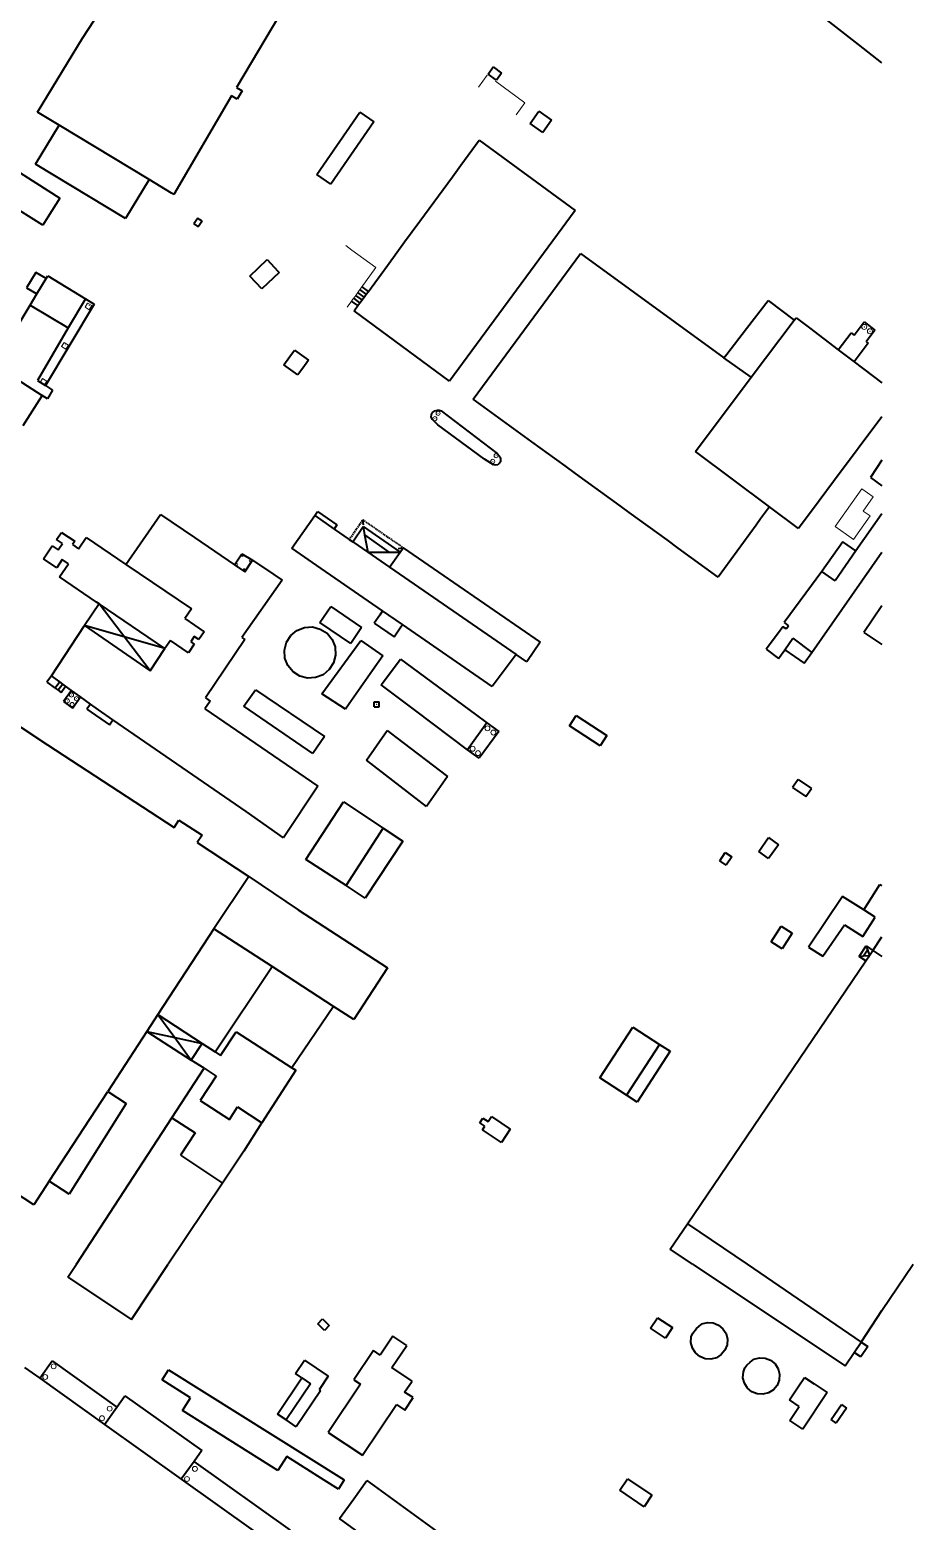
# Model space of a CAD drawing. Extents: x 1000 to 4000, y -4000 to -1000.
# Drawn here: x 2658 to 3013, y -2103 to -1504 of the extents above; entities that cross this region are included whole.
import ezdxf

# ---------------------------------------------------------------- set-up
doc = ezdxf.new("R2010")
doc.units = 0
doc.header["$MEASUREMENT"] = 0
doc.linetypes.add('DASHED', pattern=[0.75, 0.5, -0.25])
for name, color, linetype in [('13', 7, 'CONTINUOUS'), ('14', 7, 'CONTINUOUS'), ('7', 7, 'CONTINUOUS'), ('DOR_DOROZHKA', 40, 'CONTINUOUS')]:
    doc.layers.add(name, color=color, linetype=linetype)

msp = doc.modelspace()

# ---------------------------------------------------------------- linework, layer by layer
at = {"layer": '13', "color": 253, "linetype": 'Continuous', "lineweight": 40}
for p, q in [((2990.57, -1510.33), (2923.01, -1457.34)), ((2678.98, -1507.75), (2686.13, -1496.87)), ((2761.02, -1493.58), (2740.82, -1527.6)), ((2660.95, -1537.5), (2678.98, -1507.75)), ((3000, -1517.73), (2990.57, -1510.33)), ((2841.89, -1522.18), (2843.93, -1519.33)), ((2843.93, -1519.33), (2847.31, -1521.82)), ((2845.23, -1524.64), (2841.89, -1522.18)), ((2847.31, -1521.82), (2845.23, -1524.64)), ((2738.87, -1530.88), (2715.7, -1570.57)), ((2741.13, -1532.22), (2738.87, -1530.88)), ((2740.82, -1527.6), (2743.08, -1528.94)), ((2743.08, -1528.94), (2741.13, -1532.22)), ((2669.63, -1542.75), (2660.95, -1537.5)), ((2773.16, -1562.49), (2790.42, -1537.51)), ((2790.42, -1537.51), (2796.02, -1541.38)), ((2858.71, -1541.97), (2862.29, -1537.02)), ((2862.29, -1537.02), (2867.38, -1540.7)), ((2660.2, -1558.36), (2669.63, -1542.75)), ((2705.77, -1564.58), (2669.63, -1542.75)), ((2796.02, -1541.38), (2778.76, -1566.36)), ((2863.8, -1545.65), (2858.71, -1541.97)), ((2867.38, -1540.7), (2863.8, -1545.65)), ((2830.97, -1558.73), (2838.3, -1548.74)), ((2838.3, -1548.74), (2876.84, -1576.99)), ((2640.2, -1553.03), (2669.98, -1571.98)), ((2696.35, -1580.18), (2660.2, -1558.36)), ((2778.76, -1566.36), (2773.16, -1562.49)), ((2827.56, -1563.39), (2830.97, -1558.73)), ((2663.06, -1582.84), (2633.23, -1564.16)), ((2705.77, -1564.58), (2696.35, -1580.18)), ((2714.71, -1569.97), (2705.77, -1564.58)), ((2814.43, -1581.3), (2827.56, -1563.39)), ((2669.98, -1571.98), (2665.06, -1579.7)), ((2715.7, -1570.57), (2714.71, -1569.97)), ((2665.06, -1579.7), (2663.06, -1582.84)), ((2725.32, -1580.09), (2723.79, -1582.27)), ((2725.96, -1580.54), (2725.32, -1580.09)), ((2727.03, -1581.28), (2725.96, -1580.54)), ((2876.84, -1576.99), (2826.33, -1645.46)), ((2723.79, -1582.27), (2724.06, -1582.45)), ((2724.06, -1582.45), (2725.5, -1583.46)), ((2727.03, -1581.28), (2725.5, -1583.46)), ((2808.36, -1589.58), (2814.43, -1581.3)), ((2801.46, -1598.99), (2808.36, -1589.58)), ((2746.2, -1603.28), (2753.14, -1596.68)), ((2753.14, -1596.68), (2757.51, -1601.29)), ((2835.9, -1652.73), (2878.95, -1594.27)), ((2878.95, -1594.27), (2936.56, -1636.08)), ((2660.28, -1601.86), (2656.6, -1608)), ((2664.39, -1604.33), (2660.28, -1601.86)), ((2660.71, -1610.47), (2664.39, -1604.33)), ((2664.39, -1604.33), (2665.09, -1603.17)), ((2665.09, -1603.17), (2680.18, -1612.49)), ((2751.07, -1608.39), (2746.2, -1603.28)), ((2758.01, -1601.8), (2751.07, -1608.39)), ((2757.51, -1601.29), (2758.01, -1601.8)), ((2793.8, -1609.44), (2801.46, -1598.99)), ((2656.6, -1608), (2660.71, -1610.47)), ((2658.02, -1614.96), (2660.71, -1610.47)), ((2792.12, -1611.73), (2789.59, -1609.88)), ((2792.96, -1610.58), (2790.43, -1608.73)), ((2793.8, -1609.44), (2791.27, -1607.58)), ((2792.12, -1611.73), (2792.96, -1610.58)), ((2792.96, -1610.58), (2793.8, -1609.44)), ((2649.79, -1628.68), (2658.02, -1614.96)), ((2658.02, -1614.96), (2673.32, -1624.14)), ((2683.72, -1614.62), (2664.14, -1647.26)), ((2680.18, -1612.49), (2673.32, -1624.14)), ((2680.18, -1612.49), (2683.72, -1614.62)), ((2789.6, -1615.17), (2787.08, -1613.33)), ((2790.44, -1614.03), (2787.92, -1612.18)), ((2788.08, -1617.24), (2789.6, -1615.17)), ((2791.28, -1612.88), (2788.76, -1611.03)), ((2789.6, -1615.17), (2790.44, -1614.03)), ((2790.44, -1614.03), (2791.28, -1612.88)), ((2791.28, -1612.88), (2792.12, -1611.73)), ((2945.63, -1624.35), (2954.33, -1613.1)), ((2954.33, -1613.1), (2964.8, -1620.99)), ((2826.33, -1645.46), (2788.08, -1617.24)), ((2947.53, -1643.94), (2964.8, -1620.99)), ((2964.8, -1620.99), (2965.51, -1620.05)), ((2965.51, -1620.05), (2970.87, -1624.11)), ((2988.87, -1627.03), (2992.89, -1621.73)), ((2992.89, -1621.73), (2997.15, -1624.96)), ((2673.32, -1624.14), (2660.9, -1645.21)), ((2937.7, -1634.6), (2942.56, -1628.32)), ((2942.56, -1628.32), (2943.83, -1626.67)), ((2943.83, -1626.67), (2945.63, -1624.35)), ((2970.87, -1624.11), (2982.46, -1632.91)), ((2982.46, -1632.91), (2987.63, -1626.09)), ((2987.63, -1626.09), (2988.87, -1627.03)), ((2997.15, -1624.96), (2993.61, -1629.63)), ((2762.26, -1635.64), (2764.18, -1632.99)), ((2764.18, -1632.99), (2769.8, -1637.07)), ((2936.56, -1636.08), (2937.7, -1634.6)), ((2982.46, -1632.91), (2988.79, -1637.71)), ((2994.44, -1630.26), (2988.79, -1637.71)), ((2993.61, -1629.63), (2994.44, -1630.26)), ((2643.41, -1638.81), (2662.85, -1651.23)), ((2759.9, -1638.89), (2762.26, -1635.64)), ((2765.52, -1642.97), (2759.9, -1638.89)), ((2768.2, -1639.28), (2766.71, -1641.32)), ((2769.8, -1637.07), (2768.2, -1639.28)), ((2947.53, -1643.94), (2936.56, -1636.08)), ((2988.79, -1637.71), (3000, -1646.21)), ((2660.9, -1645.21), (2664.14, -1647.26)), ((2766.71, -1641.32), (2765.52, -1642.97)), ((2925.14, -1673.67), (2947.53, -1643.94)), ((2662.85, -1651.23), (2661.61, -1653.18)), ((2664.98, -1652.52), (2662.85, -1651.23)), ((2664.14, -1647.26), (2667.03, -1649.08)), ((2667.03, -1649.08), (2664.98, -1652.52)), ((2661.61, -1653.18), (2655.08, -1663.39)), ((2819.11, -1658.82), (2819.62, -1658.09)), ((2819.62, -1658.09), (2820.48, -1657.41)), ((2820.48, -1657.41), (2821.55, -1657.1)), ((2821.55, -1657.1), (2822.28, -1657.1)), ((2822.28, -1657.1), (2823.02, -1657.34)), ((2823.02, -1657.34), (2845.55, -1674.57)), ((2855, -1666.6), (2835.9, -1652.73)), ((2819.07, -1659.93), (2819.11, -1658.82)), ((2819.54, -1660.88), (2819.07, -1659.93)), ((2821.73, -1663.02), (2819.54, -1660.88)), ((2840.37, -1676.84), (2821.73, -1663.02)), ((3000, -1659.79), (2980.57, -1685.77)), ((2859.46, -1669.84), (2855, -1666.6)), ((2872.8, -1679.52), (2859.46, -1669.84)), ((2845.55, -1674.57), (2846.32, -1675.51)), ((2846.32, -1675.51), (2846.88, -1676.33)), ((2846.88, -1676.33), (2846.92, -1677.91)), ((2954.85, -1695.96), (2925.14, -1673.67)), ((2844.01, -1679.02), (2840.37, -1676.84)), ((2844.95, -1679.15), (2844.01, -1679.02)), ((2845.72, -1679.07), (2844.95, -1679.15)), ((2846.45, -1678.47), (2845.72, -1679.07)), ((2846.92, -1677.91), (2846.45, -1678.47)), ((2876.94, -1682.53), (2872.8, -1679.52)), ((2894.9, -1695.58), (2876.94, -1682.53)), ((3000, -1677.27), (2995.38, -1684.19)), ((2980.57, -1685.77), (2974.78, -1693.51)), ((2995.38, -1684.19), (3000, -1687.45)), ((2974.78, -1693.51), (2966.47, -1704.63)), ((2706.7, -1704.24), (2710.34, -1698.97)), ((2710.34, -1698.97), (2710.34, -1698.97)), ((2710.34, -1698.97), (2724.01, -1708.28)), ((2763.07, -1712.59), (2772.25, -1699.49)), ((2772.25, -1699.49), (2773.37, -1697.86)), ((2772.25, -1699.49), (2780.03, -1704.85)), ((2773.37, -1697.86), (2781.15, -1703.22)), ((2898.56, -1698.23), (2894.9, -1695.58)), ((2913.74, -1709.26), (2898.56, -1698.23)), ((2954.85, -1695.96), (2951.3, -1700.8)), ((2966.47, -1704.63), (2954.85, -1695.96)), ((3000, -1698.82), (2989.59, -1713.65)), ((2668.63, -1709.09), (2670.61, -1706.19)), ((2670.61, -1706.19), (2675.89, -1709.78)), ((2702.18, -1710.78), (2706.7, -1704.24)), ((2781.15, -1703.22), (2780.03, -1704.85)), ((2780.03, -1704.85), (2786.12, -1709.05)), ((2787.51, -1710), (2791.72, -1703.89)), ((2791.91, -1703.14), (2791.54, -1701.17)), ((2791.72, -1703.89), (2806.55, -1714.11)), ((2791.72, -1703.89), (2792.32, -1707.18)), ((2949.5, -1703.27), (2934.22, -1724.13)), ((2951.3, -1700.8), (2949.5, -1703.27)), ((2663.38, -1716.83), (2666.89, -1711.66)), ((2666.89, -1711.66), (2669.22, -1713.24)), ((2670.97, -1710.67), (2668.63, -1709.09)), ((2669.22, -1713.24), (2670.97, -1710.67)), ((2675.89, -1709.78), (2674.98, -1711.12)), ((2674.98, -1711.12), (2677.47, -1712.81)), ((2677.47, -1712.81), (2680.57, -1708.24)), ((2680.57, -1708.24), (2696.47, -1719.05)), ((2696.47, -1719.05), (2702.18, -1710.78)), ((2724.01, -1708.28), (2740.06, -1719.2)), ((2786.12, -1709.05), (2787.51, -1710)), ((2787.51, -1710), (2793.61, -1714.2)), ((2792.32, -1707.18), (2802.08, -1714.14)), ((2792.32, -1707.18), (2793.61, -1714.2)), ((2805.8, -1712.71), (2807.76, -1712.35)), ((2806.55, -1714.11), (2807.76, -1712.35)), ((2807.76, -1712.35), (2813.85, -1716.54)), ((2918.18, -1712.48), (2913.74, -1709.26)), ((2934.22, -1724.13), (2918.18, -1712.48)), ((2984.29, -1709.93), (2975.89, -1721.91)), ((2989.59, -1713.65), (2984.29, -1709.93)), ((2668.66, -1720.42), (2663.38, -1716.83)), ((2670.89, -1717.13), (2668.66, -1720.42)), ((2673.38, -1718.82), (2670.89, -1717.13)), ((2740.06, -1719.2), (2743.07, -1714.78)), ((2743.07, -1714.78), (2747.26, -1717.31)), ((2744.2, -1722.02), (2747.26, -1717.31)), ((2747.26, -1717.31), (2755.82, -1723.17)), ((2774.83, -1720.69), (2763.07, -1712.59)), ((2793.61, -1714.2), (2802.08, -1714.14)), ((2793.61, -1714.2), (2802.34, -1720.22)), ((2802.08, -1714.14), (2806.55, -1714.11)), ((2802.34, -1720.22), (2806.55, -1714.11)), ((2813.85, -1716.54), (2862.85, -1750.29)), ((2971.81, -1754.43), (3000, -1714.21)), ((2989.59, -1713.65), (2981.16, -1725.68)), ((2669.79, -1724.11), (2673.38, -1718.82)), ((2684.6, -1734.17), (2669.79, -1724.11)), ((2696.47, -1719.05), (2722.78, -1736.92)), ((2740.06, -1719.2), (2744.2, -1722.02)), ((2755.82, -1723.17), (2759.14, -1725.45)), ((2799.52, -1737.71), (2774.83, -1720.69)), ((2802.34, -1720.22), (2853.11, -1755.19)), ((2975.89, -1721.91), (2960.77, -1742.44)), ((2981.16, -1725.68), (2975.89, -1721.91)), ((2759.14, -1725.45), (2742.95, -1748.46)), ((2685.74, -1734.94), (2679.9, -1743.53)), ((2685.74, -1734.94), (2684.6, -1734.17)), ((2712.15, -1752.88), (2685.74, -1734.94)), ((2706.18, -1761.8), (2685.74, -1734.94)), ((2774.38, -1742.36), (2778.77, -1735.96)), ((2778.77, -1735.96), (2791.1, -1744.41)), ((3000, -1735.67), (2992.78, -1746.43)), ((2722.78, -1736.92), (2720.12, -1740.82)), ((2720.12, -1740.82), (2727.87, -1746.09)), ((2786.71, -1750.81), (2774.38, -1742.36)), ((2798.36, -1739.39), (2796.14, -1742.61)), ((2799.52, -1737.71), (2798.36, -1739.39)), ((2807.53, -1743.23), (2799.52, -1737.71)), ((2960.77, -1742.44), (2962.45, -1743.66)), ((2666.57, -1763.82), (2679.9, -1743.53)), ((2679.9, -1743.53), (2706.18, -1761.8)), ((2712.15, -1752.88), (2679.9, -1743.53)), ((2723.93, -1747.97), (2722.46, -1750.14)), ((2725.75, -1749.21), (2723.93, -1747.97)), ((2727.87, -1746.09), (2725.75, -1749.21)), ((2760.92, -1750.34), (2762.66, -1747.62)), ((2762.66, -1747.62), (2765.14, -1745.57)), ((2765.14, -1745.57), (2768.14, -1744.38)), ((2768.14, -1744.38), (2771.36, -1744.19)), ((2771.36, -1744.19), (2774.49, -1745)), ((2774.49, -1745), (2777.21, -1746.73)), ((2777.21, -1746.73), (2779.26, -1749.22)), ((2791.1, -1744.41), (2786.71, -1750.81)), ((2796.14, -1742.61), (2804.15, -1748.13)), ((2804.15, -1748.13), (2806.6, -1744.58)), ((2806.6, -1744.58), (2807.53, -1743.23)), ((2843.57, -1768.06), (2807.53, -1743.23)), ((2958.49, -1746.52), (2953.54, -1753.08)), ((2960.24, -1744.06), (2958.49, -1746.52)), ((2961.52, -1744.97), (2960.24, -1744.06)), ((2961.52, -1744.97), (2962.45, -1743.66)), ((2992.78, -1746.43), (3000, -1751.27)), ((2706.18, -1761.8), (2712.15, -1752.88)), ((2714.36, -1749.62), (2712.15, -1752.88)), ((2721.57, -1754.51), (2714.36, -1749.62)), ((2723.89, -1751.11), (2721.57, -1754.51)), ((2722.46, -1750.14), (2723.89, -1751.11)), ((2744.18, -1749.25), (2728.36, -1772.59)), ((2742.95, -1748.46), (2744.18, -1749.25)), ((2760.12, -1753.46), (2760.92, -1750.34)), ((2760.31, -1756.68), (2760.12, -1753.46)), ((2775.06, -1771), (2790.82, -1749.57)), ((2779.26, -1749.22), (2780.44, -1752.22)), ((2780.44, -1752.22), (2780.64, -1755.44)), ((2790.82, -1749.57), (2799.58, -1755.73)), ((2862.85, -1750.29), (2857.42, -1758.16)), ((2953.54, -1753.08), (2958.41, -1756.79)), ((2958.41, -1756.79), (2961.02, -1753.38)), ((2961.02, -1753.38), (2964.29, -1748.69)), ((2961.02, -1753.38), (2968.79, -1758.74)), ((2964.29, -1748.69), (2971.81, -1754.43)), ((2968.79, -1758.74), (2971.81, -1754.43)), ((2761.5, -1759.68), (2760.31, -1756.68)), ((2763.55, -1762.17), (2761.5, -1759.68)), ((2779.83, -1758.56), (2778.09, -1761.28)), ((2780.64, -1755.44), (2779.83, -1758.56)), ((2799.58, -1755.73), (2795.43, -1761.71)), ((2798.93, -1767.45), (2806.72, -1757.17)), ((2806.72, -1757.17), (2836.64, -1779.22)), ((2853.11, -1755.19), (2843.57, -1768.06)), ((2857.42, -1758.16), (2853.11, -1755.19)), ((2624.88, -1764.98), (2664.94, -1791.48)), ((2666.57, -1763.82), (2664.74, -1766.35)), ((2664.74, -1766.35), (2668.11, -1768.77)), ((2669.93, -1766.24), (2666.57, -1763.82)), ((2669.93, -1766.24), (2668.11, -1768.77)), ((2671.08, -1767.08), (2669.93, -1766.24)), ((2766.27, -1763.9), (2763.55, -1762.17)), ((2769.39, -1764.71), (2766.27, -1763.9)), ((2772.61, -1764.51), (2769.39, -1764.71)), ((2775.61, -1763.33), (2772.61, -1764.51)), ((2778.09, -1761.28), (2775.61, -1763.33)), ((2795.43, -1761.71), (2786.12, -1775.1)), ((2668.11, -1768.77), (2669.26, -1769.6)), ((2671.08, -1767.08), (2669.26, -1769.6)), ((2669.26, -1769.6), (2670.42, -1770.44)), ((2670.42, -1770.44), (2672.24, -1767.91)), ((2672.24, -1767.91), (2671.08, -1767.08)), ((2674.68, -1769.66), (2671.45, -1774.14)), ((2674.68, -1769.66), (2672.24, -1767.91)), ((2678.28, -1772.26), (2674.68, -1769.66)), ((2675.06, -1776.74), (2678.28, -1772.26)), ((2682.24, -1775.12), (2678.28, -1772.26)), ((2743.79, -1776), (2748.52, -1769.37)), ((2748.52, -1769.37), (2776.21, -1788.18)), ((2784.63, -1777.23), (2775.06, -1771)), ((2812.87, -1777.91), (2798.93, -1767.45)), ((2671.45, -1774.14), (2675.06, -1776.74)), ((2682.24, -1775.12), (2680.82, -1777.18)), ((2680.82, -1777.18), (2689.87, -1783.42)), ((2685.41, -1777.4), (2682.24, -1775.12)), ((2691.24, -1781.42), (2685.41, -1777.4)), ((2730.32, -1773.92), (2728.19, -1777.1)), ((2728.19, -1777.1), (2773.51, -1808.15)), ((2728.36, -1772.59), (2730.32, -1773.92)), ((2771.53, -1794.96), (2743.79, -1776)), ((2786.12, -1775.1), (2784.63, -1777.23)), ((2796.12, -1776.26), (2796.12, -1774.26)), ((2796.12, -1774.26), (2798.12, -1774.26)), ((2796.12, -1776.26), (2798.12, -1776.26)), ((2798.12, -1776.26), (2798.12, -1774.26)), ((2833.59, -1793.46), (2812.87, -1777.91)), ((2689.87, -1783.42), (2691.24, -1781.42)), ((2744.77, -1818.32), (2691.24, -1781.42)), ((2841.34, -1782.69), (2833.59, -1793.46)), ((2836.64, -1779.22), (2841.34, -1782.69)), ((2841.34, -1782.69), (2846.21, -1786.2)), ((2874.57, -1783.89), (2877.26, -1779.76)), ((2886.82, -1791.87), (2874.57, -1783.89)), ((2877.26, -1779.76), (2889.51, -1787.74)), ((2776.21, -1788.18), (2771.53, -1794.96)), ((2793.01, -1797.65), (2801.35, -1785.69)), ((2801.35, -1785.69), (2804.89, -1788.39)), ((2804.89, -1788.39), (2825.59, -1804.16)), ((2846.21, -1786.2), (2838.34, -1796.88)), ((2889.51, -1787.74), (2886.82, -1791.87)), ((2664.94, -1791.48), (2715.8, -1824.72)), ((2838.34, -1796.88), (2833.59, -1793.46)), ((2817.17, -1816.23), (2793.01, -1797.65)), ((2773.51, -1808.15), (2759.76, -1828.9)), ((2825.59, -1804.16), (2817.17, -1816.23)), ((2966.4, -1805.37), (2964.16, -1808.67)), ((2966.4, -1805.37), (2971.72, -1808.98)), ((2964.16, -1808.67), (2969.48, -1812.28)), ((2969.48, -1812.28), (2971.72, -1808.98)), ((2759.76, -1828.9), (2744.77, -1818.32)), ((2768.71, -1837.56), (2783.87, -1814.35)), ((2783.87, -1814.35), (2799.76, -1824.92)), ((2715.8, -1824.72), (2717.77, -1821.71)), ((2717.77, -1821.71), (2727.02, -1827.75)), ((2784.84, -1847.99), (2799.76, -1824.92)), ((2799.76, -1824.92), (2807.69, -1830.2)), ((2727.02, -1827.75), (2725.05, -1830.77)), ((2725.05, -1830.77), (2745.82, -1844.35)), ((2807.69, -1830.2), (2792.58, -1853)), ((2950.52, -1834.37), (2954.49, -1828.77)), ((2954.49, -1828.77), (2958.49, -1831.61)), ((2958.49, -1831.61), (2954.51, -1837.2)), ((2784.84, -1847.99), (2768.71, -1837.56)), ((2934.89, -1838.1), (2937.11, -1834.78)), ((2937.52, -1839.86), (2934.89, -1838.1)), ((2937.11, -1834.78), (2939.74, -1836.53)), ((2939.74, -1836.53), (2937.52, -1839.86)), ((2954.51, -1837.2), (2950.52, -1834.37)), ((2745.82, -1844.35), (2731.73, -1865.41)), ((2745.82, -1844.35), (2765.61, -1857.74)), ((2792.58, -1853), (2784.84, -1847.99)), ((2992.68, -1857.77), (2999.2, -1847.52)), ((2999.2, -1847.52), (3000, -1848.03)), ((2984.17, -1852.37), (2977.11, -1862.92)), ((2992.68, -1857.77), (2984.17, -1852.37)), ((2765.61, -1857.74), (2801.53, -1881.05)), ((2992.36, -1868.5), (2997.31, -1860.71)), ((2997.31, -1860.71), (2992.68, -1857.77)), ((2731.73, -1865.41), (2709.31, -1899.78)), ((2755.15, -1880.54), (2731.73, -1865.41)), ((2955.52, -1870.55), (2959.57, -1864.31)), ((2959.57, -1864.31), (2963.96, -1867.17)), ((2963.96, -1867.17), (2959.91, -1873.4)), ((2977.11, -1862.92), (2971.07, -1871.93)), ((2976.34, -1876.36), (2985.01, -1863.83)), ((2985.01, -1863.83), (2992.36, -1868.5)), ((2959.91, -1873.4), (2955.52, -1870.55)), ((2971.07, -1871.93), (2970.57, -1872.68)), ((2970.57, -1872.68), (2976.34, -1876.36)), ((2990.84, -1876.43), (2993.69, -1872.23)), ((2992.6, -1876.27), (2994.23, -1873.85)), ((2993.69, -1872.23), (2996.34, -1874.03)), ((2993.69, -1872.23), (2994.23, -1873.85)), ((2994.23, -1873.85), (2994.97, -1876.05)), ((2994.97, -1876.05), (2996.34, -1874.03)), ((2996.34, -1874.03), (3000, -1868.63)), ((2996.34, -1874.03), (3000, -1876.51)), ((2921.94, -1983.8), (2993.5, -1878.22)), ((2990.84, -1876.43), (2992.6, -1876.27)), ((2993.5, -1878.22), (2990.84, -1876.43)), ((2992.6, -1876.27), (2994.97, -1876.05)), ((2993.5, -1878.22), (2994.97, -1876.05)), ((2732.26, -1914.72), (2755.15, -1880.54)), ((2779.83, -1896.5), (2755.15, -1880.54)), ((2801.53, -1881.05), (2788.01, -1901.79)), ((2779.83, -1896.5), (2763.12, -1921.13)), ((2788.01, -1901.79), (2779.83, -1896.5)), ((2709.31, -1899.78), (2704.89, -1906.55)), ((2709.31, -1899.78), (2716.04, -1908.98)), ((2709.31, -1899.78), (2727.12, -1911.4)), ((2704.89, -1906.55), (2689.14, -1930.69)), ((2704.89, -1906.55), (2716.04, -1908.98)), ((2704.89, -1906.55), (2722.67, -1918.05)), ((2716.04, -1908.98), (2722.67, -1918.05)), ((2716.04, -1908.98), (2727.12, -1911.4)), ((2734.41, -1916.2), (2740.76, -1906.7)), ((2740.76, -1906.7), (2763.12, -1921.13)), ((2886.74, -1925.25), (2900.01, -1904.84)), ((2900.01, -1904.84), (2910.67, -1911.77)), ((2722.67, -1918.05), (2727.12, -1911.4)), ((2727.12, -1911.4), (2732.26, -1914.72)), ((2732.26, -1914.72), (2734.41, -1916.2)), ((2910.67, -1911.77), (2897.4, -1932.18)), ((2914.95, -1914.56), (2901.68, -1934.97)), ((2910.67, -1911.77), (2914.95, -1914.56)), ((2714.93, -1941.21), (2727.84, -1921.37)), ((2727.84, -1921.37), (2722.67, -1918.05)), ((2727.84, -1921.37), (2732.64, -1924.53)), ((2763.12, -1921.13), (2764.74, -1922.19)), ((2732.64, -1924.53), (2726.25, -1934.35)), ((2764.74, -1922.19), (2750.99, -1943.21)), ((2897.4, -1932.18), (2886.74, -1925.25)), ((2665.69, -1966.63), (2689.14, -1930.69)), ((2689.14, -1930.69), (2696.54, -1935.53)), ((2901.68, -1934.97), (2897.4, -1932.18)), ((2696.54, -1935.53), (2673.7, -1971.92)), ((2726.25, -1934.35), (2738, -1941.99)), ((2738, -1941.99), (2741.31, -1936.91)), ((2741.31, -1936.91), (2750.99, -1943.21)), ((2659.46, -1976.18), (2611.4, -1944.72)), ((2676.67, -2000), (2714.93, -1941.21)), ((2714.93, -1941.21), (2724.26, -1947.28)), ((2750.86, -1943.41), (2743.83, -1954.61)), ((2750.99, -1943.21), (2750.86, -1943.41)), ((2838.55, -1943.33), (2839.8, -1941.44)), ((2840.58, -1944.67), (2838.55, -1943.33)), ((2839.62, -1946.13), (2840.58, -1944.67)), ((2839.8, -1941.44), (2841.84, -1942.78)), ((2841.84, -1942.78), (2843.18, -1940.75)), ((2843.18, -1940.75), (2850.76, -1945.77)), ((2850.76, -1945.77), (2847.2, -1951.14)), ((2724.26, -1947.28), (2718.41, -1956.28)), ((2847.2, -1951.14), (2839.62, -1946.13)), ((2718.41, -1956.28), (2735.22, -1967.5)), ((2743.83, -1954.61), (2735.22, -1967.5)), ((2665.69, -1966.63), (2659.46, -1976.18)), ((2673.7, -1971.92), (2665.69, -1966.63)), ((2735.22, -1967.5), (2713.49, -2000)), ((2915.04, -1993.97), (2921.94, -1983.8)), ((2921.94, -1983.8), (2945.83, -2000)), ((2923.93, -2000), (2915.04, -1993.97)), ((2673.19, -2005.2), (2676.67, -2000)), ((2673.19, -2005.2), (2698.65, -2022.21)), ((2698.65, -2022.21), (2713.49, -2000)), ((2923.93, -2000), (2985.29, -2040.84)), ((2945.83, -2000), (2991.6, -2031.28)), ((3000, -2018.56), (3012.55, -2000)), ((2773.47, -2023.99), (2775.38, -2021.98)), ((2775.38, -2021.98), (2778.13, -2024.59)), ((2907.09, -2025.78), (2909.91, -2021.53)), ((2909.91, -2021.53), (2915.9, -2025.51)), ((2927.72, -2024.02), (2929.95, -2023.45)), ((2929.95, -2023.45), (2932.26, -2023.6)), ((2932.26, -2023.6), (2934.4, -2024.45)), ((2991.6, -2031.28), (3000, -2018.56)), ((2776.22, -2026.6), (2773.47, -2023.99)), ((2778.13, -2024.59), (2776.22, -2026.6)), ((2803.66, -2028.96), (2798.6, -2036.54)), ((2809.22, -2032.67), (2803.66, -2028.96)), ((2913.08, -2029.76), (2907.09, -2025.78)), ((2915.9, -2025.51), (2913.08, -2029.76)), ((2923.3, -2031.48), (2923.45, -2029.18)), ((2923.45, -2029.18), (2924.05, -2027.67)), ((2924.05, -2027.67), (2925.51, -2025.86)), ((2925.51, -2025.86), (2927.43, -2024.21)), ((2927.43, -2024.21), (2927.72, -2024.02)), ((2934.4, -2024.45), (2936.18, -2025.92)), ((2936.18, -2025.92), (2937.41, -2027.87)), ((2937.41, -2027.87), (2937.99, -2030.1)), ((2795.81, -2034.68), (2787.98, -2046.41)), ((2798.6, -2036.54), (2795.81, -2034.68)), ((2803.29, -2041.57), (2809.22, -2032.67)), ((2923.88, -2033.72), (2923.3, -2031.48)), ((2925.11, -2035.67), (2923.88, -2033.72)), ((2926.89, -2037.14), (2925.11, -2035.67)), ((2936.99, -2034.55), (2935.52, -2036.33)), ((2937.84, -2032.4), (2936.99, -2034.55)), ((2937.99, -2030.1), (2937.84, -2032.4)), ((2985.29, -2040.84), (2988.83, -2035.48)), ((2988.83, -2035.48), (2991.6, -2031.28)), ((2991.51, -2037.25), (2988.83, -2035.48)), ((2994.28, -2033.05), (2991.51, -2037.25)), ((2991.6, -2031.28), (2994.28, -2033.05)), ((2655.72, -2041.45), (2661.88, -2045.84)), ((2661.88, -2045.84), (2666.85, -2038.87)), ((2666.85, -2038.87), (2692.87, -2057.45)), ((2764.59, -2043.94), (2768.23, -2038.57)), ((2768.23, -2038.57), (2777.69, -2044.98)), ((2811.33, -2046.93), (2803.29, -2041.57)), ((2929.03, -2037.99), (2926.89, -2037.14)), ((2931.34, -2038.13), (2929.03, -2037.99)), ((2933.57, -2037.56), (2931.34, -2038.13)), ((2935.52, -2036.33), (2933.57, -2037.56)), ((2944.36, -2043.31), (2945.02, -2041.66)), ((2945.02, -2041.66), (2945.78, -2040.51)), ((2945.78, -2040.51), (2947.05, -2039.32)), ((2947.05, -2039.32), (2948.43, -2038.28)), ((2948.43, -2038.28), (2948.63, -2038.15)), ((2948.63, -2038.15), (2950.87, -2037.58)), ((2950.87, -2037.58), (2953.17, -2037.73)), ((2953.17, -2037.73), (2955.31, -2038.58)), ((2955.31, -2038.58), (2957.09, -2040.05)), ((2957.09, -2040.05), (2958.32, -2042)), ((2661.88, -2045.84), (2687.9, -2064.41)), ((2711.01, -2046.46), (2713.57, -2042.39)), ((2722.44, -2053.64), (2711.01, -2046.46)), ((2713.57, -2042.39), (2784.04, -2086.66)), ((2757.31, -2060.2), (2767.15, -2045.69)), ((2767.15, -2045.69), (2764.59, -2043.94)), ((2767.15, -2045.69), (2770.61, -2048.07)), ((2777.69, -2044.98), (2774.01, -2050.41)), ((2787.98, -2046.41), (2790.64, -2048.18)), ((2808.38, -2051.35), (2811.33, -2046.93)), ((2944.22, -2045.61), (2944.36, -2043.31)), ((2944.79, -2047.85), (2944.22, -2045.61)), ((2958.75, -2046.53), (2957.9, -2048.68)), ((2958.32, -2042), (2958.9, -2044.23)), ((2958.9, -2044.23), (2958.75, -2046.53)), ((2966.41, -2049.26), (2968.91, -2045.5)), ((2968.91, -2045.5), (2972.79, -2048.07)), ((2692.87, -2057.45), (2696.09, -2052.93)), ((2696.09, -2052.93), (2726.88, -2074.89)), ((2719.16, -2058.78), (2722.44, -2053.64)), ((2770.61, -2048.07), (2760.79, -2062.56)), ((2774.65, -2050.85), (2764.85, -2065.31)), ((2774.01, -2050.41), (2774.65, -2050.85)), ((2790.64, -2048.18), (2777.69, -2067.58)), ((2811.77, -2053.61), (2808.38, -2051.35)), ((2808.45, -2058.58), (2811.77, -2053.61)), ((2946.02, -2049.8), (2944.79, -2047.85)), ((2947.8, -2051.27), (2946.02, -2049.8)), ((2949.95, -2052.12), (2947.8, -2051.27)), ((2952.25, -2052.26), (2949.95, -2052.12)), ((2954.48, -2051.69), (2952.25, -2052.26)), ((2956.43, -2050.45), (2954.48, -2051.69)), ((2957.9, -2048.68), (2956.43, -2050.45)), ((2962.9, -2054.55), (2966.41, -2049.26)), ((2978.01, -2051.54), (2968.27, -2066.21)), ((2972.79, -2048.07), (2978.01, -2051.54)), ((2687.9, -2064.41), (2692.87, -2057.45)), ((2757.52, -2082.89), (2719.16, -2058.78)), ((2791.45, -2076.76), (2805.08, -2056.33)), ((2805.08, -2056.33), (2808.45, -2058.58)), ((2966.77, -2057.13), (2962.9, -2054.55)), ((2963.05, -2062.74), (2966.77, -2057.13)), ((2979.61, -2062.36), (2983.78, -2056.38)), ((2985.84, -2057.81), (2981.67, -2063.8)), ((2983.78, -2056.38), (2985.84, -2057.81)), ((2687.9, -2064.41), (2718.69, -2086.37)), ((2760.79, -2062.56), (2757.31, -2060.2)), ((2764.85, -2065.31), (2760.79, -2062.56)), ((2968.27, -2066.21), (2963.05, -2062.74)), ((2981.67, -2063.8), (2979.61, -2062.36)), ((2777.69, -2067.58), (2791.45, -2076.76)), ((2726.88, -2074.89), (2723.81, -2079.19)), ((2761.04, -2077.29), (2757.52, -2082.89)), ((2776.07, -2086.73), (2761.04, -2077.29)), ((2723.81, -2079.19), (2718.69, -2086.37)), ((2762.51, -2106.8), (2723.81, -2079.19)), ((2718.69, -2086.37), (2747.62, -2107.01)), ((2781.75, -2090.3), (2776.07, -2086.73)), ((2784.04, -2086.66), (2781.75, -2090.3)), ((2787.92, -2094.29), (2793.22, -2086.94)), ((2793.22, -2086.94), (2876.81, -2147.48)), ((2894.73, -2090.78), (2897.83, -2086.19)), ((2897.83, -2086.19), (2907.65, -2092.8)), ((2782.22, -2102.18), (2787.92, -2094.29)), ((2904.55, -2097.39), (2894.73, -2090.78)), ((2907.65, -2092.8), (2904.55, -2097.39)), ((2865.89, -2162.6), (2782.22, -2102.18))]:
    msp.add_line(p, q, dxfattribs=at)
at = {"layer": '13', "color": 253, "linetype": 'DASHED', "lineweight": 40}
for p, q in [((2786.12, -1709.05), (2790.22, -1703.1)), ((2790.22, -1703.1), (2791.54, -1701.17)), ((2791.54, -1701.17), (2807.76, -1712.35))]:
    msp.add_line(p, q, dxfattribs=at)
at = {"layer": '13', "color": 253, "linetype": 'Continuous', "lineweight": 0}
msp.add_point((2797.12, -1775.26), dxfattribs=at)
at = {"layer": '14', "color": 253, "linetype": 'Continuous', "lineweight": 0}
for p, q in [((2981.2, -1703.81), (2991.9, -1688.72)), ((2991.9, -1688.72), (2996.46, -1691.96)), ((2996.46, -1691.96), (2992.44, -1697.62)), ((2995.23, -1699.6), (2988.55, -1709.02)), ((2992.44, -1697.62), (2995.23, -1699.6)), ((2985.76, -1707.04), (2981.2, -1703.81)), ((2988.55, -1709.02), (2985.76, -1707.04))]:
    msp.add_line(p, q, dxfattribs=at)
at = {"layer": '7', "color": 253, "linetype": 'Continuous', "lineweight": 0}
for centre, radius in [((2992.92, -1623.72), 1), ((2992.92, -1623.72), 0.041), ((2995.19, -1625.45), 1), ((2995.19, -1625.45), 0.041), ((2841.62, -1784.87), 1), ((2844, -1786.56), 1), ((2835.66, -1793.07), 1), ((2837.83, -1794.84), 1), ((2667.45, -2041.03), 1), ((2664.05, -2045.31), 1), ((2689.94, -2058.05), 1), ((2686.87, -2061.89), 1), ((2724.17, -2082.2), 1), ((2720.99, -2086.26), 1)]:
    msp.add_circle(centre, radius, dxfattribs=at)
for centre in [(2681.75, -1615.08), (2672.31, -1630.89), (2663.66, -1645.35)]:
    msp.add_ellipse(centre, major_axis=(0.029, 0.029), ratio=1, start_param=1.807618, end_param=8.090803, dxfattribs=at)
for centre, major_axis, ratio in [((2821.81, -1658.41), (0, 0.848), 0.94222), ((2821.81, -1658.41), (0, 0.0348), 0.94222), ((2820.52, -1660.53), (0, 0.848), 0.94222), ((2820.52, -1660.53), (0, 0.0348), 0.94222), ((2845.09, -1675.4), (0, 0.848), 0.94222), ((2845.09, -1675.4), (0, 0.0348), 0.94222), ((2843.75, -1677.71), (0, 0.848), 0.94222), ((2843.75, -1677.71), (0, 0.0348), 0.94222), ((2743.2, -1715.45), (0, 0.399), 0.987079), ((2743.2, -1715.45), (0, 0.0164), 0.987079), ((2746.31, -1717.65), (0, 0.399), 0.987079), ((2746.31, -1717.65), (0, 0.0164), 0.987079), ((2740.98, -1719.14), (0, 0.399), 0.987079), ((2740.98, -1719.14), (0, 0.0164), 0.987079), ((2743.96, -1721.17), (0, 0.399), 0.987079), ((2743.96, -1721.17), (0, 0.0164), 0.987079), ((2674.63, -1771.46), (0, 0.842), 0.972895), ((2674.63, -1771.46), (0, 0.0346), 0.972895), ((2676.63, -1772.96), (0, 0.842), 0.972895), ((2672.93, -1773.85), (0, 0.842), 0.972895), ((2672.93, -1773.85), (0, 0.0346), 0.972895), ((2674.86, -1775.31), (0, 0.842), 0.972895), ((2674.86, -1775.31), (0, 0.0346), 0.972895), ((2676.63, -1772.96), (0, 0.0346), 0.972895)]:
    msp.add_ellipse(centre, major_axis=major_axis, ratio=ratio, dxfattribs=at)
at = {"layer": 'DOR_DOROZHKA', "linetype": 'Continuous', "lineweight": 0}
for p, q in [((2838, -1527.44), (2841.57, -1522.59)), ((2844.91, -1525.05), (2856.66, -1533.7)), ((2856.66, -1533.7), (2853.09, -1538.55)), ((2784.78, -1591.07), (2787.23, -1592.87)), ((2787.23, -1592.87), (2796.86, -1599.9)), ((2796.86, -1599.9), (2790.95, -1607.99)), ((2789.28, -1610.29), (2788.44, -1611.44)), ((2790.12, -1609.14), (2789.28, -1610.29)), ((2790.95, -1607.99), (2790.12, -1609.14)), ((2681.1, -1614.12), (2680.06, -1615.82)), ((2681.76, -1616.87), (2680.06, -1615.82)), ((2682.81, -1615.16), (2681.1, -1614.12)), ((2682.81, -1615.16), (2681.76, -1616.87)), ((2786.76, -1613.74), (2785.26, -1615.78)), ((2787.6, -1612.59), (2786.76, -1613.74)), ((2788.44, -1611.44), (2787.6, -1612.59)), ((2671.66, -1629.93), (2670.62, -1631.63)), ((2672.32, -1632.68), (2670.62, -1631.63)), ((2673.37, -1630.97), (2671.66, -1629.93)), ((2673.37, -1630.97), (2672.32, -1632.68)), ((2663.01, -1644.39), (2661.97, -1646.09)), ((2663.68, -1647.14), (2661.97, -1646.09)), ((2664.72, -1645.43), (2663.01, -1644.39)), ((2664.72, -1645.43), (2663.68, -1647.14))]:
    msp.add_line(p, q, dxfattribs=at)

doc.saveas('drawing.dxf')
